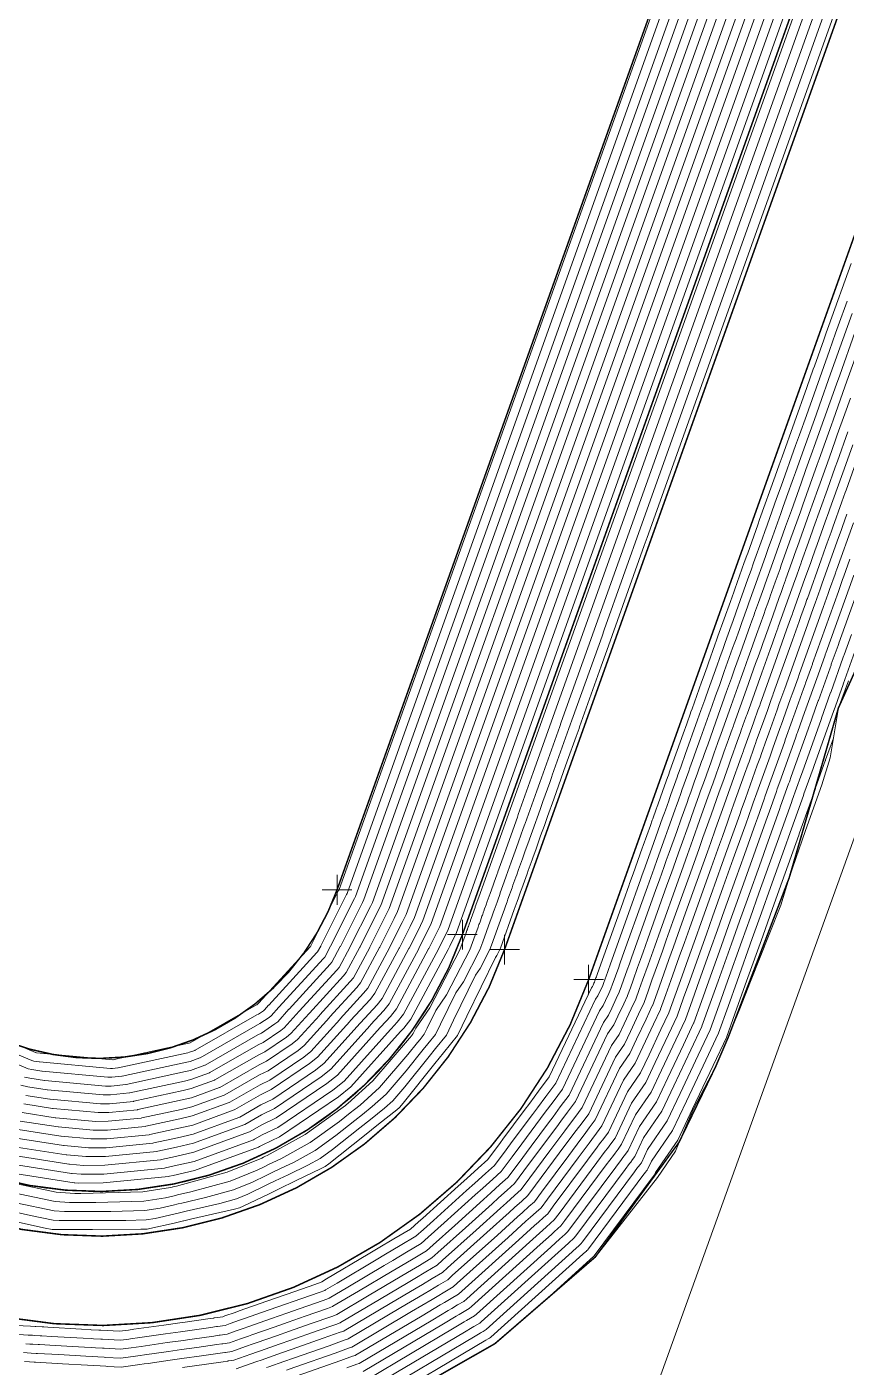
# Model space of a CAD drawing. Extents: x 358458 to 361663, y 818350 to 821723.
# Drawn here: x 360338.2 to 360393.2, y 820309.7 to 820399.8 of the extents above; entities that cross this region are included whole.
import ezdxf

# ---------------------------------------------------------------- set-up
doc = ezdxf.new("R2010")
doc.units = 0
doc.header["$MEASUREMENT"] = 0
doc.linetypes.add('solid', pattern=[0])
for name, color, linetype, lineweight in [('DAM 2', 7, 'solid', 9), ('DAM FOOTPRINT', 7, 'solid', 9), ('DESIGN_Contours', 7, 'solid', 18), ('PIVOT10', 96, 'solid', 9), ('TXT', 7, 'solid', 9), ('WATER LEVEL STRING', 7, 'solid', 9)]:
    doc.layers.add(name, color=color, linetype=linetype, lineweight=lineweight)

# ---------------------------------------------------------------- blocks, each defined once
blk = doc.blocks.new('CCAD_POINT_CROSS')
at = {"linetype": 'solid'}
for p, q in [((0, -1), (0, 1)), ((-1, 0), (1, 0))]:
    blk.add_line(p, q, dxfattribs=at)
for tag in ['POINT_NUMBER', 'POINT_CODE', 'POINT_HEIGHT']:
    blk.add_attdef(tag, (0, 0), '', height=1)

msp = doc.modelspace()

# ---------------------------------------------------------------- linework, layer by layer
at = {"layer": 'DAM 2', "color": 7, "linetype": 'solid', "lineweight": 9, "const_width": 0.1}
for points, elevation in [([(360442.486, 821211.21), (360166.975, 820445.427, 0.35501), (360177.543, 820415.255), (360327.717, 820322.845, 0.476753), (360370.227, 820337.793), (360588.44, 820948.997, 0.181487), (360588.224, 820962.349), (360489.925, 821211.918, 0.69188), (360442.486, 821211.21)], 197.52), ([(360453.721, 821207.168), (360178.21, 820441.385, 0.35501), (360183.8, 820425.424), (360333.974, 820333.014, 0.476753), (360358.982, 820341.807), (360577.195, 820953.012, 0.181487), (360577.115, 820957.973), (360478.816, 821207.542, 0.69188), (360453.721, 821207.168)], 193.59)]:
    msp.add_lwpolyline(points, format="xyb", dxfattribs=dict(at, elevation=elevation))
at = {"layer": 'DAM 2', "color": 7, "lineweight": 0}
for p in [(360358.982, 820341.807, 193.59), (360370.227, 820337.793, 197.52)]:
    msp.add_point(p, dxfattribs=at)
at = {"layer": 'DAM FOOTPRINT', "color": 7, "linetype": 'solid', "lineweight": 9, "const_width": 0.1, "elevation": 196.624}
msp.add_lwpolyline([(360409.387, 820400.715), (360405.974, 820389.623), (360402.389, 820379.352), (360395.66, 820360.691), (360392.649, 820354.031), (360389.339, 820342.605), (360385.255, 820331.914), (360384.395, 820329.912), (360381.944, 820324.848), (360376.321, 820317.141), (360369.586, 820311.324), (360361.885, 820306.932), (360353.618, 820304.1), (360344.771, 820302.898), (360337.123, 820303.365), (360327.452, 820305.691), (360320.044, 820309.488), (360302.947, 820320.436), (360296.269, 820324.827), (360286.779, 820331.57), (360282.259, 820334.293), (360277.613, 820337.791), (360273.392, 820341.26), (360257.637, 820350.624)], dxfattribs=at)
at = {"layer": 'DAM FOOTPRINT', "color": 7, "linetype": 'solid', "lineweight": 9}
for points in [[(360257.637, 820350.624), (360273.392, 820341.26), (360277.613, 820337.791), (360282.259, 820334.293), (360286.779, 820331.57), (360296.269, 820324.827), (360302.947, 820320.436), (360320.044, 820309.488), (360327.452, 820305.691), (360337.123, 820303.365), (360344.771, 820302.898), (360353.618, 820304.1), (360361.885, 820306.932), (360369.586, 820311.324), (360376.321, 820317.141), (360381.944, 820324.848), (360384.395, 820329.912), (360385.255, 820331.914), (360389.339, 820342.605), (360392.649, 820354.031), (360395.66, 820360.691), (360402.389, 820379.352), (360405.974, 820389.623), (360409.387, 820400.715)], [(360361.885, 820306.932), (360369.586, 820311.324), (360376.321, 820317.141), (360380.492, 820322.477), (360381.702, 820324.26), (360381.944, 820324.848), (360382.887, 820327.051), (360384.395, 820329.912), (360385.25, 820331.897), (360385.255, 820331.914), (360386.02, 820333.815), (360386.746, 820335.66), (360387.992, 820338.814), (360388.783, 820340.769), (360389.339, 820342.605), (360390.441, 820345.803), (360391.532, 820348.873), (360392.087, 820350.683), (360392.649, 820354.031), (360393.321, 820355.853)]]:
    msp.add_lwpolyline(points, dxfattribs=at)
at = {"layer": 'DESIGN_Contours', "color": 1, "linetype": 'solid', "lineweight": 9}
for points, elevation in [([(360333.99, 820332.877), (360338.727, 820330.883), (360338.749, 820330.878), (360338.812, 820330.869), (360338.812, 820330.869), (360343.93, 820330.397), (360343.953, 820330.397), (360344.015, 820330.404), (360344.016, 820330.404), (360349.037, 820331.499), (360349.058, 820331.504), (360349.118, 820331.526), (360349.119, 820331.526), (360353.576, 820334.085), (360353.592, 820334.093), (360353.648, 820334.131), (360353.659, 820334.14), (360353.706, 820334.193), (360353.707, 820334.193), (360357.183, 820337.978), (360357.19, 820337.987), (360357.226, 820338.053), (360357.226, 820338.053), (360359.088, 820341.754), (360359.095, 820341.767), (360362.024, 820349.971), (360577.308, 820952.971)], 193.6), ([(360334.071, 820332.191), (360338.486, 820330.333), (360338.618, 820330.303), (360338.991, 820330.245), (360338.996, 820330.245), (360343.766, 820329.806), (360343.906, 820329.806), (360344.275, 820329.843), (360344.282, 820329.844), (360348.961, 820330.865), (360349.084, 820330.893), (360349.445, 820331.025), (360349.452, 820331.028), (360353.605, 820333.414), (360353.7, 820333.459), (360354.036, 820333.687), (360354.105, 820333.742), (360354.388, 820334.057), (360354.392, 820334.061), (360357.632, 820337.589), (360357.672, 820337.639), (360357.884, 820338.035), (360357.886, 820338.038), (360359.622, 820341.487), (360359.66, 820341.565), (360377.234, 820390.79), (360577.873, 820952.77)], 193.8), ([(360335.443, 820322.477), (360340.125, 820321.503), (360341.377, 820321.402), (360341.392, 820321.402), (360341.426, 820321.402), (360341.438, 820321.402), (360341.499, 820321.402), (360341.513, 820321.402), (360341.557, 820321.402), (360341.783, 820321.403), (360345.938, 820321.529), (360347.8, 820321.819), (360347.914, 820321.845), (360347.957, 820321.855), (360347.958, 820321.855), (360347.99, 820321.863), (360348.196, 820321.91), (360351.603, 820322.837), (360353.926, 820323.791), (360354.047, 820323.85), (360354.094, 820323.872), (360354.172, 820323.91), (360354.292, 820323.968), (360356.839, 820325.362), (360359.384, 820327.199), (360359.551, 820327.331), (360359.617, 820327.384), (360359.703, 820327.452), (360361.389, 820328.98), (360363.845, 820331.835), (360363.994, 820332.02), (360364.034, 820332.07), (360364.1, 820332.152), (360364.144, 820332.242), (360364.278, 820332.517), (360365.208, 820333.879), (360367.216, 820337.784), (360367.58, 820338.738), (360367.644, 820338.918), (360367.658, 820338.956), (360367.664, 820338.974), (360367.674, 820339.001), (360367.679, 820339.017), (360367.704, 820339.086), (360367.71, 820339.102), (360367.728, 820339.152), (360367.733, 820339.166), (360367.745, 820339.199), (360367.768, 820339.264), (360367.785, 820339.313), (360367.8, 820339.355), (360367.829, 820339.436), (360367.875, 820339.565), (360367.893, 820339.614), (360367.934, 820339.73), (360367.947, 820339.768), (360367.95, 820339.774), (360368.052, 820340.06), (360368.078, 820340.133), (360368.253, 820340.624), (360368.267, 820340.662), (360368.499, 820341.313), (360380.313, 820374.401), (360584.744, 820947.004)], 196.6), ([(360336.914, 820322.83), (360341.323, 820322.134), (360341.385, 820322.134), (360341.628, 820322.112), (360343.286, 820322.119), (360347.659, 820322.554), (360347.736, 820322.572), (360347.975, 820322.624), (360349.421, 820322.958), (360353.702, 820324.519), (360353.779, 820324.556), (360353.991, 820324.678), (360355.109, 820325.217), (360359.081, 820327.912), (360359.904, 820328.567), (360363.249, 820332.287), (360363.295, 820332.343), (360363.46, 820332.524), (360363.937, 820333.117), (360366.445, 820337.799), (360366.464, 820337.838), (360366.553, 820338.014), (360367.006, 820338.943), (360574.967, 820921.433)], 196.4), ([(360337.045, 820323.405), (360341.144, 820322.758), (360341.201, 820322.758), (360341.793, 820322.704), (360343.334, 820322.711), (360347.398, 820323.115), (360347.47, 820323.131), (360348.051, 820323.258), (360349.395, 820323.568), (360353.375, 820325.02), (360353.446, 820325.054), (360353.962, 820325.35), (360355.001, 820325.851), (360358.692, 820328.356), (360359.458, 820328.965), (360362.568, 820332.423), (360362.61, 820332.476), (360363.012, 820332.913), (360363.455, 820333.465), (360365.786, 820337.817), (360365.804, 820337.853), (360366.019, 820338.281), (360366.441, 820339.144), (360559.757, 820880.614)], 196.2), ([(360334.83, 820320.098), (360339.382, 820319.09), (360339.855, 820318.991), (360339.982, 820318.981), (360340.196, 820318.982), (360340.692, 820318.984), (360340.86, 820318.985), (360341.739, 820318.989), (360341.938, 820318.99), (360342.559, 820318.992), (360345.81, 820319.007), (360346.23, 820319.02), (360346.418, 820319.049), (360348.05, 820319.426), (360348.672, 820319.569), (360348.686, 820319.573), (360349.149, 820319.679), (360352.096, 820320.36), (360352.441, 820320.454), (360352.676, 820320.55), (360354.414, 820321.388), (360355.087, 820321.713), (360356.203, 820322.251), (360357.925, 820323.081), (360358.182, 820323.222), (360358.44, 820323.408), (360360.822, 820325.303), (360361.775, 820326.06), (360363.001, 820327.035), (360363.172, 820327.19), (360363.42, 820327.478), (360365.554, 820330.137), (360366.127, 820330.85), (360367.069, 820332.022), (360367.698, 820333.312), (360369.625, 820337.259), (360369.719, 820337.397), (360369.922, 820337.792), (360369.959, 820337.888), (360370.883, 820340.477), (360371.076, 820341.018), (360371.17, 820341.281), (360371.307, 820341.665), (360371.387, 820341.889), (360371.742, 820342.883), (360371.825, 820343.115), (360372.079, 820343.826), (360372.151, 820344.027), (360372.32, 820344.503), (360372.653, 820345.434), (360372.905, 820346.14), (360373.119, 820346.739), (360373.533, 820347.898), (360374.194, 820349.749), (360374.445, 820350.453), (360375.038, 820352.114), (360375.23, 820352.651), (360375.265, 820352.749), (360376.724, 820356.836), (360377.099, 820357.886), (360379.613, 820364.929), (360379.805, 820365.467), (360383.139, 820374.804), (360552.462, 820849.07)], 197.4), ([(360337.307, 820324.555), (360340.785, 820324.006), (360340.833, 820324.006), (360342.121, 820323.887), (360343.429, 820323.893), (360346.878, 820324.236), (360346.939, 820324.25), (360348.203, 820324.526), (360349.344, 820324.789), (360352.72, 820326.021), (360352.78, 820326.05), (360353.902, 820326.694), (360354.784, 820327.119), (360357.916, 820329.245), (360358.566, 820329.761), (360361.204, 820332.695), (360361.24, 820332.74), (360362.115, 820333.693), (360362.491, 820334.161), (360364.469, 820337.853), (360364.484, 820337.884), (360364.953, 820338.816), (360365.311, 820339.548), (360529.336, 820798.977)], 195.8), ([(360337.438, 820325.129), (360340.605, 820324.63), (360340.65, 820324.63), (360342.286, 820324.479), (360343.477, 820324.484), (360346.618, 820324.797), (360346.673, 820324.81), (360348.278, 820325.16), (360349.318, 820325.4), (360352.392, 820326.521), (360352.448, 820326.548), (360353.873, 820327.366), (360354.676, 820327.753), (360357.528, 820329.689), (360358.12, 820330.159), (360360.523, 820332.831), (360360.555, 820332.872), (360361.667, 820334.082), (360362.009, 820334.508), (360363.811, 820337.871), (360363.824, 820337.899), (360364.42, 820339.083), (360364.746, 820339.75), (360514.126, 820758.158)], 195.6), ([(360334.903, 820320.71), (360338.397, 820319.936), (360339.923, 820319.619), (360340.331, 820319.586), (360340.495, 820319.587), (360340.875, 820319.588), (360341.004, 820319.589), (360341.679, 820319.592), (360341.832, 820319.593), (360342.309, 820319.595), (360344.803, 820319.606), (360346.157, 820319.647), (360346.763, 820319.741), (360348.016, 820320.031), (360348.493, 820320.141), (360348.504, 820320.143), (360348.859, 820320.225), (360351.121, 820320.747), (360352.231, 820321.049), (360352.988, 820321.36), (360354.322, 820322.004), (360354.839, 820322.253), (360355.695, 820322.666), (360357.017, 820323.303), (360357.846, 820323.757), (360358.676, 820324.356), (360360.504, 820325.81), (360361.236, 820326.391), (360362.176, 820327.139), (360362.726, 820327.637), (360363.526, 820328.568), (360365.164, 820330.608), (360365.604, 820331.155), (360366.326, 820332.055), (360366.81, 820333.045), (360368.288, 820336.074), (360368.591, 820336.517), (360369.246, 820337.79), (360369.364, 820338.101), (360370.074, 820340.088), (360370.222, 820340.503), (360370.294, 820340.704), (360370.399, 820340.999), (360370.46, 820341.171), (360370.733, 820341.934), (360370.796, 820342.112), (360370.991, 820342.657), (360371.046, 820342.812), (360371.176, 820343.177), (360371.432, 820343.892), (360371.625, 820344.433), (360371.789, 820344.893), (360372.107, 820345.783), (360372.614, 820347.203), (360372.807, 820347.744), (360373.262, 820349.018), (360373.409, 820349.43), (360373.436, 820349.506), (360374.556, 820352.642), (360374.844, 820353.448), (360376.773, 820358.853), (360376.921, 820359.266), (360379.479, 820366.431), (360509.424, 820730.403)], 197.2), ([(360337.569, 820325.704), (360340.426, 820325.254), (360340.466, 820325.254), (360342.45, 820325.071), (360343.525, 820325.076), (360346.357, 820325.357), (360346.407, 820325.369), (360348.354, 820325.794), (360349.292, 820326.01), (360352.065, 820327.022), (360352.115, 820327.046), (360353.843, 820328.038), (360354.567, 820328.387), (360357.14, 820330.133), (360357.673, 820330.557), (360359.841, 820332.968), (360359.871, 820333.004), (360361.219, 820334.472), (360361.527, 820334.856), (360363.152, 820337.889), (360363.165, 820337.915), (360363.887, 820339.35), (360364.18, 820339.951), (360498.916, 820717.339)], 195.4), ([(360337.7, 820326.279), (360340.247, 820325.877), (360340.282, 820325.878), (360342.615, 820325.663), (360343.572, 820325.667), (360346.097, 820325.918), (360346.142, 820325.928), (360348.43, 820326.428), (360349.266, 820326.62), (360351.738, 820327.522), (360351.782, 820327.543), (360353.813, 820328.71), (360354.459, 820329.021), (360356.752, 820330.577), (360357.227, 820330.955), (360359.159, 820333.104), (360359.186, 820333.136), (360360.77, 820334.861), (360361.045, 820335.204), (360362.494, 820337.908), (360362.505, 820337.93), (360363.354, 820339.617), (360363.615, 820340.153), (360483.706, 820676.521)], 195.2), ([(360337.963, 820327.429), (360339.888, 820327.125), (360339.915, 820327.125), (360342.944, 820326.846), (360343.667, 820326.85), (360345.577, 820327.039), (360345.61, 820327.047), (360348.582, 820327.695), (360349.214, 820327.841), (360351.083, 820328.523), (360351.116, 820328.539), (360353.754, 820330.054), (360354.242, 820330.289), (360355.976, 820331.466), (360356.335, 820331.752), (360357.796, 820333.376), (360357.816, 820333.401), (360359.874, 820335.641), (360360.082, 820335.9), (360361.177, 820337.944), (360361.185, 820337.961), (360362.287, 820340.151), (360362.485, 820340.557), (360453.285, 820594.883)], 194.8), ([(360338.094, 820328.004), (360339.708, 820327.749), (360339.731, 820327.749), (360343.108, 820327.438), (360343.715, 820327.441), (360345.316, 820327.6), (360345.345, 820327.607), (360348.658, 820328.329), (360349.188, 820328.452), (360350.755, 820329.023), (360350.783, 820329.037), (360353.724, 820330.726), (360354.134, 820330.923), (360355.588, 820331.91), (360355.889, 820332.15), (360357.115, 820333.512), (360357.131, 820333.533), (360359.425, 820336.03), (360359.6, 820336.248), (360360.518, 820337.962), (360360.525, 820337.976), (360361.754, 820340.418), (360361.92, 820340.758), (360438.075, 820554.065)], 194.6), ([(360337.76, 820328.682), (360338.225, 820328.579), (360339.529, 820328.373), (360339.547, 820328.373), (360343.272, 820328.03), (360343.763, 820328.032), (360345.056, 820328.161), (360345.079, 820328.166), (360348.734, 820328.963), (360349.162, 820329.062), (360350.428, 820329.524), (360350.451, 820329.535), (360353.695, 820331.398), (360354.025, 820331.557), (360355.2, 820332.354), (360355.443, 820332.548), (360356.433, 820333.648), (360356.446, 820333.665), (360358.977, 820336.42), (360359.118, 820336.595), (360359.86, 820337.98), (360359.865, 820337.992), (360361.221, 820340.685), (360361.355, 820340.96), (360422.865, 820513.246)], 194.4), ([(360336.427, 820321.63), (360340.057, 820320.875), (360341.028, 820320.796), (360341.093, 820320.797), (360341.243, 820320.797), (360341.293, 820320.798), (360341.559, 820320.799), (360341.619, 820320.799), (360341.807, 820320.8), (360342.79, 820320.804), (360346.011, 820320.902), (360347.454, 820321.126), (360347.948, 820321.24), (360348.136, 820321.284), (360348.14, 820321.285), (360348.28, 820321.317), (360349.171, 820321.523), (360351.812, 820322.241), (360353.613, 820322.981), (360354.139, 820323.234), (360354.342, 820323.332), (360354.68, 820323.495), (360355.2, 820323.746), (360357.175, 820324.827), (360359.148, 820326.251), (360359.869, 820326.824), (360360.157, 820327.053), (360360.527, 820327.348), (360361.835, 820328.533), (360363.739, 820330.746), (360364.384, 820331.549), (360364.557, 820331.765), (360364.842, 820332.12), (360365.032, 820332.51), (360365.615, 820333.703), (360366.336, 820334.758), (360367.893, 820337.786), (360368.175, 820338.525), (360368.454, 820339.308), (360368.512, 820339.472), (360368.541, 820339.551), (360368.582, 820339.667), (360368.606, 820339.735), (360368.714, 820340.035), (360368.739, 820340.105), (360368.815, 820340.32), (360368.837, 820340.381), (360368.889, 820340.525), (360368.989, 820340.807), (360369.065, 820341.02), (360369.13, 820341.201), (360369.255, 820341.552), (360369.455, 820342.111), (360369.531, 820342.324), (360369.71, 820342.826), (360369.768, 820342.989), (360369.779, 820343.018), (360370.22, 820344.254), (360370.333, 820344.571), (360371.093, 820346.701), (360371.151, 820346.863), (360372.159, 820349.686), (360423.35, 820493.069)], 196.8), ([(360338.002, 820329.232), (360338.356, 820329.154), (360339.35, 820328.997), (360339.364, 820328.997), (360343.437, 820328.622), (360343.81, 820328.624), (360344.796, 820328.722), (360344.813, 820328.726), (360348.81, 820329.597), (360349.136, 820329.672), (360350.1, 820330.024), (360350.118, 820330.033), (360353.665, 820332.07), (360353.917, 820332.191), (360354.812, 820332.798), (360354.997, 820332.946), (360355.751, 820333.784), (360355.761, 820333.797), (360358.529, 820336.809), (360358.636, 820336.943), (360359.201, 820337.998), (360359.205, 820338.007), (360360.688, 820340.953), (360360.79, 820341.162), (360407.655, 820472.427)], 194.2), ([(360393.5, 820383.886), (360392.009, 820379.709), (360391.833, 820379.218), (360391.666, 820378.749), (360391.034, 820376.98), (360390.961, 820376.775), (360390.522, 820375.545), (360388.862, 820370.896), (360388.669, 820370.355), (360388.398, 820369.595), (360387.356, 820366.678), (360387.233, 820366.334), (360387.091, 820365.936), (360386.554, 820364.432), (360386.492, 820364.257), (360386.324, 820363.786), (360385.691, 820362.014), (360385.618, 820361.808), (360385.396, 820361.187), (360384.561, 820358.848), (360384.464, 820358.576), (360384.35, 820358.258), (360383.924, 820357.065), (360383.875, 820356.928), (360383.827, 820356.794), (360383.647, 820356.288), (360383.626, 820356.229), (360383.457, 820355.757), (360382.82, 820353.971), (360382.745, 820353.763), (360382.69, 820353.609), (360382.482, 820353.026), (360382.458, 820352.959), (360382.222, 820352.297), (360381.331, 820349.801), (360381.227, 820349.512), (360381.174, 820349.362), (360380.973, 820348.799), (360380.95, 820348.734), (360380.859, 820348.479), (360380.514, 820347.514), (360380.474, 820347.402), (360380.413, 820347.23), (360380.177, 820346.569), (360380.149, 820346.491), (360380.023, 820346.138), (360379.537, 820344.776), (360379.479, 820344.615), (360378.861, 820342.884), (360378.625, 820342.223), (360378.598, 820342.147), (360378.211, 820341.064), (360378.167, 820340.939), (360376.469, 820336.182), (360376.422, 820336.052), (360376.395, 820335.975), (360376.367, 820335.898), (360376.322, 820335.771), (360376.295, 820335.695), (360376.266, 820335.615), (360376.266, 820335.614), (360376.228, 820335.534), (360376.17, 820335.411), (360376.128, 820335.323), (360376.066, 820335.232), (360373.233, 820329.241), (360372.519, 820328.282), (360371.918, 820327.475), (360371.555, 820326.986), (360370.117, 820325.053), (360369.951, 820324.83), (360369.112, 820323.702), (360368.463, 820323.117), (360367.699, 820322.428), (360367.112, 820321.899), (360364.732, 820319.753), (360364.457, 820319.505), (360363.918, 820319.02), (360362.799, 820318.355), (360361.743, 820317.728), (360361.071, 820317.329), (360358.277, 820315.67), (360357.954, 820315.479), (360357.906, 820315.45), (360357.497, 820315.306), (360355.644, 820314.655), (360355.427, 820314.578), (360354.258, 820314.167), (360352.418, 820313.52), (360352.136, 820313.421), (360351.452, 820313.181), (360351.314, 820313.132), (360350.764, 820313.054), (360350.755, 820313.053), (360350.717, 820313.048), (360350.712, 820313.046), (360350.296, 820312.987), (360348.627, 820312.751), (360348.429, 820312.723), (360347.358, 820312.572), (360345.349, 820312.288), (360344.979, 820312.236), (360344.571, 820312.178), (360344.386, 820312.152), (360343.129, 820312.224), (360342.998, 820312.232), (360342.471, 820312.262), (360342.408, 820312.265), (360341.828, 820312.299), (360339.565, 820312.429), (360339.295, 820312.444), (360339.187, 820312.45), (360338.766, 820312.475), (360338.715, 820312.477), (360338.396, 820312.496), (360337.405, 820312.553)], 197.4), ([(360393.232, 820381.352), (360392.64, 820379.693), (360392.462, 820379.193), (360392.05, 820378.039), (360390.493, 820373.678), (360390.024, 820372.364), (360389.77, 820371.653), (360388.795, 820368.923), (360388.497, 820368.087), (360388.363, 820367.715), (360387.86, 820366.304), (360387.708, 820365.878), (360387.55, 820365.436), (360386.956, 820363.773), (360386.778, 820363.274), (360386.57, 820362.69), (360385.786, 820360.494), (360385.551, 820359.836), (360385.444, 820359.537), (360385.044, 820358.417), (360384.924, 820358.082), (360384.88, 820357.957), (360384.71, 820357.482), (360384.659, 820357.339), (360384.501, 820356.896), (360383.903, 820355.221), (360383.723, 820354.716), (360383.671, 820354.572), (360383.476, 820354.025), (360383.417, 820353.86), (360383.195, 820353.239), (360382.359, 820350.898), (360382.108, 820350.194), (360382.058, 820350.053), (360381.869, 820349.524), (360381.813, 820349.366), (360381.727, 820349.127), (360381.404, 820348.222), (360381.307, 820347.949), (360381.25, 820347.789), (360381.029, 820347.171), (360380.961, 820346.981), (360380.843, 820346.651), (360380.389, 820345.378), (360380.248, 820344.985), (360379.668, 820343.36), (360379.447, 820342.739), (360379.38, 820342.554), (360379.017, 820341.536), (360378.909, 820341.233), (360377.313, 820336.764), (360377.2, 820336.446), (360377.134, 820336.261), (360377.067, 820336.074), (360376.956, 820335.764), (360376.89, 820335.579), (360376.822, 820335.386), (360376.821, 820335.385), (360376.729, 820335.189), (360376.588, 820334.891), (360376.487, 820334.678), (360376.335, 820334.456), (360373.674, 820328.83), (360373.004, 820327.929), (360372.44, 820327.17), (360372.099, 820326.712), (360370.748, 820324.896), (360370.345, 820324.354), (360369.558, 820323.296), (360368.949, 820322.747), (360368.232, 820322.101), (360367.682, 820321.604), (360365.449, 820319.592), (360364.78, 820318.989), (360364.276, 820318.535), (360363.227, 820317.912), (360362.237, 820317.324), (360361.608, 820316.95), (360358.991, 820315.396), (360358.206, 820314.931), (360358.161, 820314.904), (360357.778, 820314.769), (360356.044, 820314.159), (360355.517, 820313.974), (360354.424, 820313.59), (360352.702, 820312.984), (360352.439, 820312.892), (360351.799, 820312.667), (360351.463, 820312.548), (360350.948, 820312.476), (360350.94, 820312.474), (360350.904, 820312.469), (360350.894, 820312.466), (360350.504, 820312.411), (360348.943, 820312.19), (360348.463, 820312.122), (360347.463, 820311.981), (360345.587, 820311.716), (360345.241, 820311.667), (360344.861, 820311.613), (360344.411, 820311.55), (360343.236, 820311.617), (360343.113, 820311.624), (360342.62, 820311.652), (360342.468, 820311.661), (360341.925, 820311.692), (360339.809, 820311.814), (360339.153, 820311.851), (360339.052, 820311.857), (360338.658, 820311.88), (360338.536, 820311.887), (360338.238, 820311.904), (360337.311, 820311.957)], 197.2), ([(360393.754, 820379.243), (360392.733, 820376.384), (360392.514, 820375.77), (360391.672, 820373.414), (360391.023, 820371.595), (360390.907, 820371.271), (360390.47, 820370.047), (360390.14, 820369.121), (360390.002, 820368.737), (360389.486, 820367.291), (360389.098, 820366.205), (360388.917, 820365.697), (360388.236, 820363.788), (360387.724, 820362.355), (360387.631, 820362.095), (360387.283, 820361.119), (360387.023, 820360.391), (360386.984, 820360.282), (360386.837, 820359.87), (360386.726, 820359.559), (360386.589, 820359.174), (360386.07, 820357.721), (360385.677, 820356.622), (360385.633, 820356.497), (360385.463, 820356.022), (360385.335, 820355.664), (360385.143, 820355.124), (360384.416, 820353.09), (360383.869, 820351.558), (360383.826, 820351.436), (360383.661, 820350.976), (360383.539, 820350.631), (360383.464, 820350.424), (360383.184, 820349.639), (360382.972, 820349.045), (360382.923, 820348.907), (360382.733, 820348.374), (360382.585, 820347.96), (360382.484, 820347.676), (360382.092, 820346.58), (360381.787, 820345.726), (360381.282, 820344.312), (360381.09, 820343.772), (360380.945, 820343.367), (360380.629, 820342.481), (360380.393, 820341.821), (360379.003, 820337.927), (360378.756, 820337.236), (360378.612, 820336.833), (360378.466, 820336.425), (360378.226, 820335.75), (360378.082, 820335.349), (360377.932, 820334.929), (360377.931, 820334.925), (360377.73, 820334.5), (360377.423, 820333.851), (360377.203, 820333.387), (360376.874, 820332.904), (360374.558, 820328.007), (360373.974, 820327.223), (360373.483, 820326.562), (360373.186, 820326.163), (360372.011, 820324.583), (360371.133, 820323.403), (360370.45, 820322.484), (360369.921, 820322.008), (360369.299, 820321.447), (360368.821, 820321.016), (360366.883, 820319.269), (360365.427, 820317.957), (360364.991, 820317.564), (360364.083, 820317.025), (360363.227, 820316.516), (360362.682, 820316.193), (360360.417, 820314.848), (360358.711, 820313.834), (360358.672, 820313.811), (360358.341, 820313.695), (360356.845, 820313.169), (360355.697, 820312.765), (360354.755, 820312.434), (360353.271, 820311.912), (360353.044, 820311.832), (360352.493, 820311.639), (360351.761, 820311.381), (360351.317, 820311.318), (360351.31, 820311.317), (360351.279, 820311.313), (360351.257, 820311.305), (360350.921, 820311.258), (360349.576, 820311.068), (360348.531, 820310.92), (360347.673, 820310.799), (360346.063, 820310.571), (360345.767, 820310.529), (360345.44, 820310.483), (360344.461, 820310.345), (360343.45, 820310.403), (360343.344, 820310.409), (360342.92, 820310.433), (360342.588, 820310.452), (360342.121, 820310.479), (360340.298, 820310.584), (360338.869, 820310.666), (360338.782, 820310.671), (360338.444, 820310.69), (360338.177, 820310.705), (360337.92, 820310.72)], 196.8), ([(360393.886, 820377.829), (360393.111, 820375.659), (360392.286, 820373.348), (360392.179, 820373.049), (360391.776, 820371.919), (360391.356, 820370.742), (360391.229, 820370.387), (360390.751, 820369.049), (360390.259, 820367.67), (360390.091, 820367.201), (360389.461, 820365.435), (360388.811, 820363.615), (360388.725, 820363.373), (360388.402, 820362.47), (360388.072, 820361.546), (360388.036, 820361.445), (360387.9, 820361.064), (360387.759, 820360.669), (360387.632, 820360.314), (360387.153, 820358.971), (360386.655, 820357.575), (360386.613, 820357.459), (360386.457, 820357.02), (360386.294, 820356.566), (360386.116, 820356.067), (360385.445, 820354.186), (360384.75, 820352.24), (360384.71, 820352.127), (360384.558, 820351.701), (360384.402, 820351.264), (360384.333, 820351.072), (360384.074, 820350.347), (360383.805, 820349.593), (360383.76, 820349.466), (360383.585, 820348.976), (360383.397, 820348.45), (360383.304, 820348.189), (360382.944, 820347.181), (360382.556, 820346.096), (360382.089, 820344.788), (360381.911, 820344.288), (360381.727, 820343.774), (360381.434, 820342.954), (360381.135, 820342.115), (360379.848, 820338.509), (360379.534, 820337.63), (360379.352, 820337.119), (360379.166, 820336.6), (360378.86, 820335.744), (360378.678, 820335.234), (360378.488, 820334.7), (360378.486, 820334.696), (360378.231, 820334.155), (360377.841, 820333.331), (360377.562, 820332.741), (360377.143, 820332.128), (360374.999, 820327.595), (360374.459, 820326.87), (360374.005, 820326.258), (360373.73, 820325.889), (360372.642, 820324.426), (360371.527, 820322.927), (360370.896, 820322.078), (360370.407, 820321.638), (360369.832, 820321.12), (360369.391, 820320.722), (360367.599, 820319.107), (360365.751, 820317.441), (360365.348, 820317.078), (360364.511, 820316.581), (360363.722, 820316.112), (360363.219, 820315.814), (360361.131, 820314.574), (360358.963, 820313.286), (360358.927, 820313.265), (360358.622, 820313.158), (360357.245, 820312.674), (360355.787, 820312.161), (360354.92, 820311.856), (360353.556, 820311.376), (360353.347, 820311.303), (360352.84, 820311.124), (360351.909, 820310.797), (360351.502, 820310.74), (360351.495, 820310.739), (360351.467, 820310.735), (360351.438, 820310.725), (360351.129, 820310.681), (360349.892, 820310.506), (360348.565, 820310.319), (360347.778, 820310.207), (360346.301, 820309.999), (360346.029, 820309.96), (360345.73, 820309.918), (360344.486, 820309.742), (360343.556, 820309.796), (360343.46, 820309.801), (360343.07, 820309.824), (360342.648, 820309.848), (360342.218, 820309.872), (360340.542, 820309.969), (360338.728, 820310.073), (360338.648, 820310.077), (360338.336, 820310.095), (360337.997, 820310.115)], 196.6), ([(360393.451, 820374.828), (360393.081, 820373.79), (360392.572, 820372.363), (360392.455, 820372.037), (360392.016, 820370.808), (360391.419, 820369.135), (360391.265, 820368.704), (360390.686, 820367.082), (360389.898, 820364.874), (360389.818, 820364.652), (360389.522, 820363.821), (360389.122, 820362.7), (360389.089, 820362.608), (360388.964, 820362.259), (360388.793, 820361.779), (360388.676, 820361.453), (360388.236, 820360.22), (360387.632, 820358.528), (360387.594, 820358.422), (360387.45, 820358.019), (360387.253, 820357.467), (360387.09, 820357.009), (360386.473, 820355.282), (360385.631, 820352.922), (360385.593, 820352.818), (360385.454, 820352.427), (360385.264, 820351.897), (360385.202, 820351.721), (360384.964, 820351.056), (360384.637, 820350.141), (360384.596, 820350.025), (360384.437, 820349.578), (360384.209, 820348.94), (360384.124, 820348.702), (360383.795, 820347.782), (360383.326, 820346.466), (360382.896, 820345.264), (360382.732, 820344.804), (360382.51, 820344.181), (360382.24, 820343.426), (360381.877, 820342.409), (360380.692, 820339.091), (360380.312, 820338.025), (360380.091, 820337.405), (360379.866, 820336.776), (360379.495, 820335.737), (360379.274, 820335.119), (360379.043, 820334.472), (360379.041, 820334.466), (360378.731, 820333.811), (360378.259, 820332.811), (360377.92, 820332.096), (360377.412, 820331.352), (360375.441, 820327.184), (360374.945, 820326.516), (360374.526, 820325.954), (360374.274, 820325.614), (360373.273, 820324.269), (360371.921, 820322.452), (360371.342, 820321.673), (360370.894, 820321.268), (360370.366, 820320.793), (360369.96, 820320.427), (360368.316, 820318.945), (360366.074, 820316.925), (360365.706, 820316.593), (360364.94, 820316.137), (360364.216, 820315.708), (360363.756, 820315.435), (360361.844, 820314.299), (360359.215, 820312.738), (360359.182, 820312.719), (360358.904, 820312.621), (360357.645, 820312.178), (360355.877, 820311.556), (360355.086, 820311.278), (360353.84, 820310.84), (360353.649, 820310.773), (360353.187, 820310.61), (360352.058, 820310.214), (360351.686, 820310.161), (360351.68, 820310.16), (360351.654, 820310.157), (360351.62, 820310.145), (360351.338, 820310.105), (360350.209, 820309.945), (360348.599, 820309.718)], 196.4), ([(360393.281, 820372.567), (360392.579, 820370.601), (360392.439, 820370.208), (360391.911, 820368.729), (360390.984, 820366.134), (360390.912, 820365.931), (360390.641, 820365.172), (360390.171, 820363.855), (360390.141, 820363.771), (360390.027, 820363.453), (360389.826, 820362.889), (360389.72, 820362.592), (360389.32, 820361.47), (360388.609, 820359.481), (360388.575, 820359.384), (360388.444, 820359.018), (360388.212, 820358.369), (360388.063, 820357.952), (360387.502, 820356.379), (360386.511, 820353.605), (360386.477, 820353.51), (360386.35, 820353.153), (360386.127, 820352.529), (360386.07, 820352.369), (360385.854, 820351.764), (360385.47, 820350.688), (360385.433, 820350.584), (360385.289, 820350.18), (360385.021, 820349.43), (360384.944, 820349.214), (360384.647, 820348.383), (360384.095, 820346.837), (360383.703, 820345.74), (360383.554, 820345.32), (360383.292, 820344.588), (360383.046, 820343.898), (360382.619, 820342.703), (360381.537, 820339.672), (360381.09, 820338.42), (360380.83, 820337.691), (360380.566, 820336.951), (360380.13, 820335.73), (360379.87, 820335.004), (360379.599, 820334.243), (360379.596, 820334.236), (360379.232, 820333.466), (360378.677, 820332.291), (360378.279, 820331.45), (360377.682, 820330.576), (360375.883, 820326.772), (360375.43, 820326.163), (360375.048, 820325.65), (360374.817, 820325.34), (360373.905, 820324.113), (360372.315, 820321.976), (360371.788, 820321.267), (360371.38, 820320.899), (360370.899, 820320.466), (360370.53, 820320.133), (360369.033, 820318.784), (360366.398, 820316.408), (360366.063, 820316.107), (360365.368, 820315.694), (360364.711, 820315.304), (360364.294, 820315.056), (360362.558, 820314.025), (360359.467, 820312.19), (360359.437, 820312.172), (360359.185, 820312.084), (360358.046, 820311.683), (360355.967, 820310.952), (360355.251, 820310.7), (360354.124, 820310.304), (360353.952, 820310.244), (360353.533, 820310.096), (360352.207, 820309.63)], 196.2), ([(360394.361, 820372.023), (360393.158, 820368.653), (360393.1, 820368.489), (360392.88, 820367.875), (360392.269, 820366.164), (360392.245, 820366.097), (360392.154, 820365.841), (360391.893, 820365.109), (360391.808, 820364.871), (360391.486, 820363.97), (360390.564, 820361.387), (360390.536, 820361.309), (360390.431, 820361.015), (360390.13, 820360.172), (360390.011, 820359.837), (360389.559, 820358.571), (360388.273, 820354.969), (360388.245, 820354.892), (360388.142, 820354.604), (360387.853, 820353.795), (360387.807, 820353.666), (360387.634, 820353.18), (360387.135, 820351.784), (360387.106, 820351.701), (360386.992, 820351.383), (360386.645, 820350.409), (360386.584, 820350.24), (360386.351, 820349.586), (360385.634, 820347.577), (360385.317, 820346.691), (360385.196, 820346.353), (360384.857, 820345.402), (360384.657, 820344.843), (360384.104, 820343.292), (360383.227, 820340.836), (360382.646, 820339.209), (360382.308, 820338.263), (360381.965, 820337.302), (360381.399, 820335.717), (360381.062, 820334.773), (360380.71, 820333.785), (360380.707, 820333.777), (360380.233, 820332.777), (360379.512, 820331.251), (360378.995, 820330.159), (360378.22, 820329.024), (360376.766, 820325.949), (360376.4, 820325.457), (360376.091, 820325.042), (360375.905, 820324.791), (360375.167, 820323.799), (360373.103, 820321.025), (360372.68, 820320.455), (360372.352, 820320.16), (360371.966, 820319.812), (360371.669, 820319.544), (360370.467, 820318.461), (360367.045, 820315.376), (360366.778, 820315.136), (360366.224, 820314.807), (360365.701, 820314.496), (360365.368, 820314.298), (360363.984, 820313.477), (360359.971, 820311.094), (360359.947, 820311.08), (360359.748, 820311.01), (360358.846, 820310.692), (360356.147, 820309.743), (360355.582, 820309.545)], 195.8), ([(360393.218, 820367.035), (360392.926, 820366.219), (360392.852, 820366.01), (360392.569, 820365.22), (360391.541, 820362.34), (360391.517, 820362.272), (360391.425, 820362.013), (360391.089, 820361.074), (360390.984, 820360.779), (360390.587, 820359.667), (360389.153, 820355.651), (360389.129, 820355.584), (360389.038, 820355.33), (360388.716, 820354.427), (360388.676, 820354.315), (360388.524, 820353.889), (360387.968, 820352.332), (360387.943, 820352.26), (360387.844, 820351.985), (360387.457, 820350.899), (360387.404, 820350.752), (360387.202, 820350.187), (360386.403, 820347.947), (360386.124, 820347.167), (360386.018, 820346.869), (360385.639, 820345.809), (360385.463, 820345.316), (360384.846, 820343.586), (360384.071, 820341.417), (360383.424, 820339.604), (360383.048, 820338.549), (360382.665, 820337.478), (360382.034, 820335.71), (360381.658, 820334.658), (360381.265, 820333.557), (360381.262, 820333.547), (360380.734, 820332.432), (360379.93, 820330.731), (360379.354, 820329.513), (360378.489, 820328.248), (360377.208, 820325.538), (360376.885, 820325.104), (360376.613, 820324.738), (360376.449, 820324.517), (360375.798, 820323.643), (360373.497, 820320.549), (360373.126, 820320.049), (360372.838, 820319.79), (360372.499, 820319.485), (360372.239, 820319.25), (360371.184, 820318.299), (360367.369, 820314.86), (360367.136, 820314.65), (360366.652, 820314.363), (360366.196, 820314.092), (360365.905, 820313.92), (360364.698, 820313.203), (360360.223, 820310.546), (360360.203, 820310.533), (360360.03, 820310.473), (360359.246, 820310.197), (360356.237, 820309.139)], 195.6), ([(360393.653, 820366.47), (360392.519, 820363.293), (360392.498, 820363.234), (360392.418, 820363.012), (360392.048, 820361.976), (360391.958, 820361.722), (360391.616, 820360.764), (360390.034, 820356.333), (360390.013, 820356.275), (360389.935, 820356.055), (360389.579, 820355.06), (360389.545, 820354.963), (360389.414, 820354.597), (360388.801, 820352.879), (360388.779, 820352.819), (360388.696, 820352.587), (360388.269, 820351.389), (360388.224, 820351.265), (360388.054, 820350.788), (360387.172, 820348.318), (360386.931, 820347.643), (360386.839, 820347.385), (360386.422, 820346.216), (360386.269, 820345.788), (360385.588, 820343.88), (360384.916, 820341.999), (360384.202, 820339.999), (360383.787, 820338.835), (360383.365, 820337.653), (360382.669, 820335.703), (360382.254, 820334.543), (360381.82, 820333.328), (360381.817, 820333.318), (360381.235, 820332.087), (360380.348, 820330.211), (360379.712, 820328.868), (360378.759, 820327.472), (360377.649, 820325.126), (360377.37, 820324.75), (360377.135, 820324.434), (360376.992, 820324.243), (360376.429, 820323.486), (360373.891, 820320.074), (360373.571, 820319.643), (360373.324, 820319.42), (360373.032, 820319.158), (360372.809, 820318.956), (360371.901, 820318.138), (360367.692, 820314.344), (360367.494, 820314.165), (360367.08, 820313.92), (360366.69, 820313.688), (360366.442, 820313.541), (360365.411, 820312.928), (360360.475, 820309.997), (360360.458, 820309.987), (360360.311, 820309.936), (360359.647, 820309.702)], 195.4), ([(360393.412, 820364.01), (360393.007, 820362.878), (360392.931, 820362.664), (360392.644, 820361.86), (360390.915, 820357.015), (360390.897, 820356.966), (360390.831, 820356.781), (360390.442, 820355.692), (360390.413, 820355.612), (360390.304, 820355.305), (360389.633, 820353.427), (360389.616, 820353.378), (360389.548, 820353.188), (360389.081, 820351.878), (360389.045, 820351.778), (360388.906, 820351.389), (360387.941, 820348.688), (360387.738, 820348.119), (360387.661, 820347.902), (360387.204, 820346.623), (360387.075, 820346.26), (360386.33, 820344.174), (360385.761, 820342.581), (360384.98, 820340.393), (360384.526, 820339.121), (360384.065, 820337.829), (360383.303, 820335.697), (360382.85, 820334.428), (360382.376, 820333.099), (360382.372, 820333.088), (360381.736, 820331.743), (360380.766, 820329.692), (360380.071, 820328.222), (360379.028, 820326.696), (360378.091, 820324.714), (360377.855, 820324.397), (360377.656, 820324.13), (360377.536, 820323.969), (360377.061, 820323.329), (360374.285, 820319.598), (360374.017, 820319.238), (360373.81, 820319.051), (360373.566, 820318.831), (360373.378, 820318.661), (360372.618, 820317.976), (360368.016, 820313.828), (360367.851, 820313.679), (360367.508, 820313.476), (360367.185, 820313.284), (360366.979, 820313.162), (360366.124, 820312.654), (360360.727, 820309.449)], 195.2), ([(360394.701, 820364.052), (360392.676, 820358.38), (360392.665, 820358.349), (360392.623, 820358.232), (360392.168, 820356.958), (360392.15, 820356.908), (360392.084, 820356.722), (360391.299, 820354.523), (360391.289, 820354.496), (360391.252, 820354.392), (360390.704, 820352.858), (360390.685, 820352.803), (360390.609, 820352.591), (360389.48, 820349.428), (360389.352, 820349.071), (360389.303, 820348.934), (360388.769, 820347.437), (360388.686, 820347.205), (360387.814, 820344.762), (360387.45, 820343.744), (360386.536, 820341.183), (360386.004, 820339.693), (360385.464, 820338.18), (360384.573, 820335.683), (360384.042, 820334.197), (360383.487, 820332.642), (360383.482, 820332.628), (360382.737, 820331.053), (360381.601, 820328.652), (360380.787, 820326.931), (360379.566, 820325.144), (360378.974, 820323.891), (360378.825, 820323.691), (360378.7, 820323.522), (360378.624, 820323.42), (360378.323, 820323.016), (360375.073, 820318.647), (360374.909, 820318.426), (360374.782, 820318.311), (360374.632, 820318.176), (360374.518, 820318.073), (360374.051, 820317.653), (360368.663, 820312.796), (360368.566, 820312.708), (360368.365, 820312.589), (360368.175, 820312.476), (360368.054, 820312.404), (360367.551, 820312.106), (360361.231, 820308.353)], 194.8), ([(360393.519, 820358.958), (360393.031, 820357.59), (360393.019, 820357.557), (360392.974, 820357.43), (360392.131, 820355.071), (360392.126, 820355.055), (360392.104, 820354.994), (360391.516, 820353.348), (360391.505, 820353.316), (360391.461, 820353.192), (360390.249, 820349.799), (360390.159, 820349.547), (360390.125, 820349.45), (360389.551, 820347.843), (360389.492, 820347.678), (360388.556, 820345.056), (360388.295, 820344.325), (360387.314, 820341.577), (360386.744, 820339.979), (360386.164, 820338.356), (360385.207, 820335.676), (360384.638, 820334.082), (360384.042, 820332.413), (360384.037, 820332.399), (360383.238, 820330.709), (360382.019, 820328.132), (360381.146, 820326.286), (360379.836, 820324.368), (360379.416, 820323.48), (360379.31, 820323.338), (360379.221, 820323.218), (360379.167, 820323.146), (360378.954, 820322.859), (360375.468, 820318.171), (360375.355, 820318.02), (360375.268, 820317.942), (360375.166, 820317.849), (360375.087, 820317.779), (360374.768, 820317.491), (360368.986, 820312.28), (360368.924, 820312.223), (360368.793, 820312.145), (360368.669, 820312.072), (360368.591, 820312.025), (360368.265, 820311.832), (360361.483, 820307.805)], 194.6), ([(360393.864, 820358.139), (360392.964, 820355.618), (360392.962, 820355.614), (360392.956, 820355.595), (360392.328, 820353.838), (360392.325, 820353.829), (360392.313, 820353.794), (360391.019, 820350.169), (360390.966, 820350.022), (360390.946, 820349.966), (360390.334, 820348.25), (360390.298, 820348.15), (360389.298, 820345.35), (360389.14, 820344.907), (360388.092, 820341.972), (360387.483, 820340.265), (360386.864, 820338.531), (360385.842, 820335.67), (360385.234, 820333.967), (360384.598, 820332.184), (360384.592, 820332.169), (360383.738, 820330.364), (360382.437, 820327.612), (360381.504, 820325.64), (360380.105, 820323.591), (360379.858, 820323.068), (360379.795, 820322.984), (360379.743, 820322.914), (360379.711, 820322.871), (360379.585, 820322.702), (360375.862, 820317.696), (360375.801, 820317.614), (360375.754, 820317.572), (360375.699, 820317.522), (360375.657, 820317.484), (360375.485, 820317.33), (360369.31, 820311.763), (360369.281, 820311.737), (360369.221, 820311.702), (360369.164, 820311.668), (360369.128, 820311.646), (360368.978, 820311.557), (360361.736, 820307.257)], 194.4), ([(360392.307, 820351.993), (360391.788, 820350.539), (360391.773, 820350.498), (360391.768, 820350.483), (360391.116, 820348.657), (360391.104, 820348.622), (360390.04, 820345.644), (360389.985, 820345.489), (360388.87, 820342.367), (360388.222, 820340.551), (360387.563, 820338.707), (360386.477, 820335.663), (360385.83, 820333.852), (360385.153, 820331.956), (360385.147, 820331.939), (360384.239, 820330.019), (360382.855, 820327.092), (360381.863, 820324.995), (360380.374, 820322.815), (360380.299, 820322.657), (360380.28, 820322.631), (360380.264, 820322.61), (360380.255, 820322.597), (360380.217, 820322.546), (360376.256, 820317.22), (360376.247, 820317.208), (360376.24, 820317.202), (360376.232, 820317.195), (360376.226, 820317.19), (360376.202, 820317.168), (360372.768, 820314.073)], 194.2)]:
    msp.add_lwpolyline(points, dxfattribs=dict(at, elevation=elevation))
at = {"layer": 'DESIGN_Contours', "color": 5, "linetype": 'solid', "lineweight": 20}
for points, elevation in [([(360337.176, 820323.98), (360340.964, 820323.382), (360341.017, 820323.382), (360341.957, 820323.296), (360343.382, 820323.302), (360347.138, 820323.675), (360347.204, 820323.691), (360348.127, 820323.892), (360349.369, 820324.179), (360353.047, 820325.52), (360353.113, 820325.552), (360353.932, 820326.022), (360354.892, 820326.485), (360358.304, 820328.8), (360359.012, 820329.363), (360361.886, 820332.559), (360361.925, 820332.608), (360362.564, 820333.303), (360362.973, 820333.813), (360365.128, 820337.835), (360365.144, 820337.869), (360365.486, 820338.548), (360365.876, 820339.346), (360544.547, 820839.795)], 196), ([(360337.831, 820326.854), (360340.067, 820326.501), (360340.098, 820326.501), (360342.779, 820326.255), (360343.62, 820326.258), (360345.837, 820326.479), (360345.876, 820326.488), (360348.506, 820327.062), (360349.24, 820327.231), (360351.41, 820328.022), (360351.449, 820328.041), (360353.784, 820329.382), (360354.35, 820329.655), (360356.364, 820331.022), (360356.781, 820331.353), (360358.478, 820333.24), (360358.501, 820333.268), (360360.322, 820335.251), (360360.564, 820335.552), (360361.835, 820337.926), (360361.845, 820337.946), (360362.82, 820339.884), (360363.05, 820340.355), (360468.496, 820635.702)], 195), ([(360337.412, 820320.783), (360339.99, 820320.247), (360340.679, 820320.191), (360340.794, 820320.192), (360341.059, 820320.193), (360341.149, 820320.193), (360341.619, 820320.195), (360341.726, 820320.196), (360342.058, 820320.197), (360343.796, 820320.205), (360346.084, 820320.274), (360347.109, 820320.434), (360347.982, 820320.635), (360348.314, 820320.712), (360348.322, 820320.714), (360348.57, 820320.771), (360350.146, 820321.135), (360352.022, 820321.645), (360353.301, 820322.171), (360354.23, 820322.619), (360354.591, 820322.793), (360355.188, 820323.081), (360356.108, 820323.525), (360357.511, 820324.292), (360358.912, 820325.303), (360360.186, 820326.317), (360360.696, 820326.722), (360361.352, 820327.243), (360362.28, 820328.085), (360363.632, 820329.657), (360364.774, 820331.079), (360365.081, 820331.46), (360365.584, 820332.087), (360365.921, 820332.777), (360366.952, 820334.888), (360367.463, 820335.638), (360368.569, 820337.788), (360368.769, 820338.313), (360369.264, 820339.698), (360369.367, 820339.987), (360369.417, 820340.128), (360369.491, 820340.333), (360369.533, 820340.453), (360369.723, 820340.985), (360369.768, 820341.109), (360369.903, 820341.489), (360369.942, 820341.597), (360370.032, 820341.851), (360370.21, 820342.349), (360370.345, 820342.727), (360370.46, 820343.047), (360370.681, 820343.667), (360371.034, 820344.657), (360371.169, 820345.034), (360371.486, 820345.922), (360371.589, 820346.209), (360371.607, 820346.262), (360372.388, 820348.448), (360372.588, 820349.01), (360373.933, 820352.777), (360374.036, 820353.065), (360375.819, 820358.058), (360466.387, 820611.736)], 197), ([(360334.151, 820331.505), (360338.244, 820329.782), (360338.487, 820329.729), (360339.17, 820329.621), (360339.18, 820329.621), (360343.601, 820329.214), (360343.858, 820329.215), (360344.536, 820329.282), (360344.547, 820329.285), (360348.886, 820330.231), (360349.11, 820330.283), (360349.773, 820330.525), (360349.785, 820330.53), (360353.635, 820332.742), (360353.808, 820332.825), (360354.424, 820333.243), (360354.551, 820333.344), (360355.07, 820333.92), (360355.077, 820333.929), (360358.08, 820337.199), (360358.154, 820337.291), (360358.543, 820338.016), (360358.546, 820338.022), (360360.155, 820341.22), (360360.225, 820341.363), (360392.444, 820431.608)], 194), ([(360393.577, 820380.534), (360392.123, 820376.461), (360391.378, 820374.374), (360391.142, 820373.712), (360390.234, 820371.169), (360389.76, 820369.841), (360389.635, 820369.493), (360389.165, 820368.175), (360388.924, 820367.499), (360388.776, 820367.086), (360388.221, 820365.532), (360387.938, 820364.739), (360387.743, 820364.194), (360387.011, 820362.141), (360386.637, 820361.096), (360386.537, 820360.816), (360386.163, 820359.768), (360385.974, 820359.237), (360385.932, 820359.12), (360385.774, 820358.676), (360385.692, 820358.449), (360385.545, 820358.035), (360384.986, 820356.471), (360384.7, 820355.669), (360384.652, 820355.534), (360384.469, 820355.023), (360384.376, 820354.762), (360384.169, 820354.182), (360383.388, 820351.994), (360382.989, 820350.876), (360382.942, 820350.744), (360382.765, 820350.25), (360382.676, 820349.999), (360382.596, 820349.776), (360382.294, 820348.931), (360382.139, 820348.497), (360382.086, 820348.348), (360381.881, 820347.773), (360381.773, 820347.47), (360381.663, 820347.164), (360381.24, 820345.979), (360381.018, 820345.355), (360380.475, 820343.836), (360380.268, 820343.256), (360380.163, 820342.96), (360379.823, 820342.009), (360379.651, 820341.527), (360378.158, 820337.346), (360377.978, 820336.841), (360377.873, 820336.547), (360377.767, 820336.249), (360377.591, 820335.757), (360377.486, 820335.464), (360377.377, 820335.158), (360377.376, 820335.155), (360377.229, 820334.845), (360377.005, 820334.371), (360376.845, 820334.032), (360376.604, 820333.68), (360374.116, 820328.418), (360373.489, 820327.576), (360372.962, 820326.866), (360372.643, 820326.437), (360371.38, 820324.739), (360370.739, 820323.878), (360370.004, 820322.89), (360369.435, 820322.377), (360368.766, 820321.774), (360368.251, 820321.31), (360366.166, 820319.43), (360365.104, 820318.473), (360364.633, 820318.049), (360363.655, 820317.468), (360362.732, 820316.92), (360362.145, 820316.571), (360359.704, 820315.122), (360358.458, 820314.382), (360358.416, 820314.357), (360358.06, 820314.232), (360356.445, 820313.664), (360355.607, 820313.37), (360354.589, 820313.012), (360352.987, 820312.448), (360352.741, 820312.362), (360352.146, 820312.153), (360351.612, 820311.965), (360351.133, 820311.897), (360351.125, 820311.896), (360351.092, 820311.891), (360351.075, 820311.885), (360350.712, 820311.834), (360349.26, 820311.629), (360348.497, 820311.521), (360347.568, 820311.39), (360345.825, 820311.143), (360345.504, 820311.098), (360345.151, 820311.048), (360344.436, 820310.947), (360343.343, 820311.01), (360343.229, 820311.016), (360342.77, 820311.043), (360342.528, 820311.057), (360342.023, 820311.086), (360340.054, 820311.199), (360339.011, 820311.258), (360338.917, 820311.264), (360338.551, 820311.285), (360338.356, 820311.296), (360338.079, 820311.312)], 197), ([(360393.613, 820371.711), (360393.136, 820370.376), (360392.071, 820367.393), (360392.006, 820367.21), (360391.761, 820366.524), (360391.22, 820365.009), (360391.193, 820364.934), (360391.091, 820364.647), (360390.859, 820363.999), (360390.764, 820363.731), (360390.403, 820362.72), (360389.587, 820360.434), (360389.556, 820360.347), (360389.437, 820360.016), (360389.171, 820359.271), (360389.037, 820358.894), (360388.53, 820357.475), (360387.392, 820354.287), (360387.361, 820354.201), (360387.246, 820353.878), (360386.99, 820353.162), (360386.939, 820353.018), (360386.744, 820352.472), (360386.303, 820351.236), (360386.269, 820351.143), (360386.14, 820350.781), (360385.833, 820349.919), (360385.764, 820349.727), (360385.499, 820348.984), (360384.864, 820347.207), (360384.51, 820346.215), (360384.375, 820345.837), (360384.075, 820344.995), (360383.852, 820344.371), (360383.361, 820342.997), (360382.382, 820340.254), (360381.868, 820338.815), (360381.569, 820337.977), (360381.265, 820337.127), (360380.764, 820335.723), (360380.466, 820334.888), (360380.154, 820334.014), (360380.151, 820334.007), (360379.733, 820333.121), (360379.094, 820331.771), (360378.637, 820330.805), (360377.951, 820329.8), (360376.324, 820326.361), (360375.915, 820325.81), (360375.57, 820325.346), (360375.361, 820325.066), (360374.536, 820323.956), (360372.709, 820321.5), (360372.234, 820320.861), (360371.866, 820320.529), (360371.432, 820320.139), (360371.1, 820319.839), (360369.75, 820318.622), (360366.722, 820315.892), (360366.421, 820315.621), (360365.796, 820315.25), (360365.206, 820314.9), (360364.831, 820314.677), (360363.271, 820313.751), (360359.719, 820311.642), (360359.692, 820311.626), (360359.467, 820311.547), (360358.446, 820311.188), (360356.057, 820310.348), (360355.417, 820310.123), (360354.409, 820309.768), (360354.255, 820309.714)], 196), ([(360393.673, 820362.956), (360391.795, 820357.698), (360391.781, 820357.657), (360391.727, 820357.507), (360391.305, 820356.325), (360391.282, 820356.26), (360391.194, 820356.014), (360390.466, 820353.975), (360390.453, 820353.937), (360390.4, 820353.79), (360389.892, 820352.368), (360389.865, 820352.291), (360389.757, 820351.99), (360388.711, 820349.058), (360388.545, 820348.595), (360388.482, 820348.418), (360387.986, 820347.03), (360387.88, 820346.733), (360387.072, 820344.468), (360386.606, 820343.162), (360385.758, 820340.788), (360385.265, 820339.407), (360384.764, 820338.005), (360383.938, 820335.69), (360383.446, 820334.312), (360382.931, 820332.871), (360382.927, 820332.858), (360382.236, 820331.398), (360381.183, 820329.172), (360380.429, 820327.577), (360379.297, 820325.92), (360378.533, 820324.303), (360378.34, 820324.044), (360378.178, 820323.826), (360378.08, 820323.694), (360377.692, 820323.173), (360374.679, 820319.122), (360374.463, 820318.832), (360374.296, 820318.681), (360374.099, 820318.504), (360373.948, 820318.367), (360373.335, 820317.814), (360368.339, 820313.312), (360368.209, 820313.194), (360367.936, 820313.032), (360367.68, 820312.88), (360367.517, 820312.783), (360366.838, 820312.38), (360360.979, 820308.901)], 195)]:
    msp.add_lwpolyline(points, dxfattribs=dict(at, elevation=elevation))
at = {"layer": 'PIVOT10', "color": 96, "linetype": 'solid', "lineweight": 9, "const_width": 0.1}
msp.add_lwpolyline([(359918.896, 820447.363, 2.515138), (360519.647, 820725.38, -0.727255)], format="xyb", dxfattribs=at)
at = {"layer": 'TXT', "color": 96, "linetype": 'solid', "lineweight": 9}
msp.add_line((360366.001, 820268.311), (360567.503, 820828.353), dxfattribs=at)
at = {"layer": 'WATER LEVEL STRING', "color": 7, "linetype": 'solid', "lineweight": 9, "const_width": 0.1}
for points, elevation in [([(360595.108, 820964.519), (360468.96, 821284.794), (360157.928, 820420.28), (360324.572, 820317.735, 0.476753), (360375.877, 820335.775), (360595.335, 820950.465, 0.181487), (360595.108, 820964.519)], 197.57), ([(360445.308, 821210.194), (360169.798, 820444.411, 0.35501), (360179.115, 820417.81), (360329.289, 820325.4, 0.476753), (360367.401, 820338.801), (360585.614, 820950.006, 0.181487), (360585.433, 820961.249), (360487.134, 821210.819, 0.69188), (360445.308, 821210.194)], 196.57)]:
    msp.add_lwpolyline(points, format="xyb", dxfattribs=dict(at, elevation=elevation))
at = {"layer": 'WATER LEVEL STRING', "color": 7, "linetype": 'solid', "lineweight": 9}
msp.add_lwpolyline([(360445.308, 821210.194), (360169.798, 820444.411, 0.35501), (360179.115, 820417.81), (360329.289, 820325.4, 0.476753), (360367.401, 820338.801), (360585.614, 820950.006, 0.181487), (360585.433, 820961.249), (360487.134, 821210.819, 0.69188), (360445.308, 821210.194)], format="xyb", close=True, dxfattribs=at)
msp.add_lwpolyline([(360361.885, 820306.932), (360369.586, 820311.324), (360376.321, 820317.141), (360380.492, 820322.477), (360381.702, 820324.26), (360381.944, 820324.848), (360382.887, 820327.051), (360384.395, 820329.912), (360385.25, 820331.897), (360385.255, 820331.914), (360386.02, 820333.815), (360386.746, 820335.66), (360387.992, 820338.814), (360388.783, 820340.769), (360389.339, 820342.605), (360390.441, 820345.803), (360391.532, 820348.873), (360392.087, 820350.683), (360392.649, 820354.031), (360393.321, 820355.853)], dxfattribs=at)
at = {"layer": 'WATER LEVEL STRING', "color": 7, "lineweight": 0}
for p in [(360367.401, 820338.801, 196.57), (360375.877, 820335.775, 197.57)]:
    msp.add_point(p, dxfattribs=at)

# ---------------------------------------------------------------- block references
at = {"layer": 'DAM 2', "color": 7, "lineweight": 0}
for p in [(360358.982, 820341.807, 193.59), (360370.227, 820337.793, 197.52)]:
    msp.add_blockref('CCAD_POINT_CROSS', p, dxfattribs=at)
at = {"layer": 'WATER LEVEL STRING', "color": 7, "lineweight": 0}
for p in [(360367.401, 820338.801, 196.57), (360375.877, 820335.775, 197.57)]:
    msp.add_blockref('CCAD_POINT_CROSS', p, dxfattribs=at)

doc.saveas('drawing.dxf')
